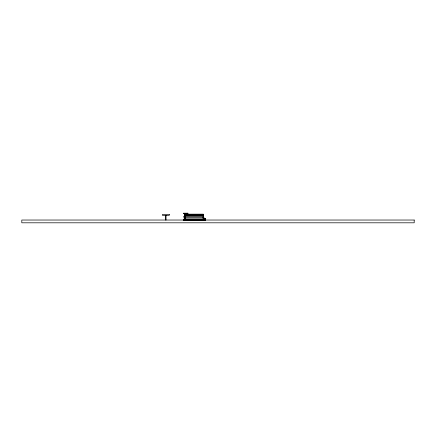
<?xml version="1.0" encoding="UTF-8"?>
<svg xmlns="http://www.w3.org/2000/svg" width="436" height="436" viewBox="0 0 436 436"><rect width="100%" height="100%" fill="white"/><g stroke="black" fill="none" stroke-linecap="round" stroke-linejoin="round"><path stroke-width="0.65" d="M203.994 219.401C203.121 220.033 204.075 219.695 204.991 219.526M204.146 219.597C202.658 219.782 205.007 217.488 205.329 219.553C205.133 218.828 205.498 219.444 205.029 218.638M204.489 219.76L204.489 218.583M204.92 219.521C205.481 220.447 205.34 218.572 205.302 220.033M205.334 219.346L205.269 219.755L205.138 219.139L205.111 219.842L203.754 219.842L204.086 219.848M205.133 220.033L205.154 219.248L205.165 219.711M205.291 219.624L203.547 219.717L203.574 219.079L203.699 219.755L205.1 219.668L205.149 219.243M204.686 219.624L204.07 219.526L205.154 219.717L205.165 219.363L205.111 219.853L205.242 219.363M204.953 219.57L204.157 219.488M204.31 219.673C202.904 220.044 203.966 217.542 203.874 219.869C203.127 219.913 204.261 217.248 205.22 219.046M204.086 219.591L203.558 219.624L203.857 218.523L203.645 219.842L203.634 219.504L205.302 219.57M205.051 218.981L204.855 218.529M203.961 219.586C203.318 218.234 203.699 220.436 205.323 219.444M203.645 219.946L203.781 218.905L203.825 219.248M204.315 219.046C203.601 218.779 203.677 218.986 203.797 219.422M203.596 218.959L205.252 219.052L205.051 218.703M205.274 219.826L204.925 219.875L205.084 219.63M203.552 219.935L203.775 218.899M205.133 219.515L205.116 219.788L205.154 219.379M204.331 219.559C204.103 219.793 203.536 219.728 203.961 219.657M205.073 219.564L204.86 219.602M204.648 219.788L205.133 219.733L204.462 219.673M204.98 219.739L204.98 219.401M203.841 218.845L203.874 219.21L203.514 219.134M203.819 218.55L203.536 219.112L203.89 219.226M203.656 219.733L203.857 218.867L203.617 219.003M203.705 219.624L203.541 219.248L203.547 219.679M203.765 218.932L203.672 220.033M204.222 218.85L203.694 219.226L205.242 219.123M203.525 219.308L203.596 219.619L203.552 219.243M204.462 218.921L205.198 219.068M203.955 218.905L205.116 218.97L203.775 218.758M204.648 219.619L204.113 219.728M204.064 219.657L203.759 219.804L204.326 219.788M204.811 219.722L205.084 219.755M204.37 219.728L204.228 219.662M203.781 219.373L203.694 219.008M203.116 216.91L203.961 217.678L203.105 217.722M203.95 217.466L203.127 217.444M204.658 219.046L205.007 218.97L204.751 219.095M203.596 219.177L203.514 219.123M205.094 219.046L205.04 219.063M204.958 219.826L204.669 219.875M204.043 219.09L204.38 219.079L203.988 219.134M205.002 219.019L204.909 218.621M203.994 218.986L204.489 218.948M204.942 218.758L203.857 218.627L204.517 218.578M204.222 218.616L203.83 218.649L203.912 218.986M204.228 219.139L204.724 219.188M204.217 219.591L204.539 219.526M184.608 214.163L203.312 214.163L203.269 214.626L184.608 214.626M185.137 214.349L185 213.651M203.312 214.349L203.127 219.063M185.164 215.177L203.176 215.177L185.164 215.27M185.186 215.548L203.127 215.548M185.256 216.703L183.589 216.703L183.589 217.123L203.127 217.123M184.374 216.845L184.374 217.123L184.352 216.845L203.127 216.845M185.186 217.537L185 217.123M184.008 219.155L203.198 219.155M203.672 219.733L205.302 219.826M205.302 219.908L204.882 219.499M203.95 219.063L204.233 219.079M184.101 213.651L184.586 214.207M184.722 214.626L185.207 215.177M204.38 219.384L204.38 219.875M203.874 219.499L203.841 220.033M203.176 220.311L203.198 219.063L184.008 219.063L184.03 219.897M201.786 219.897L201.786 220.311M187.567 213.651L187.567 214.207M187.496 213.651L187.496 214.207M186.733 213.651L186.733 214.207M186.663 213.651L186.663 214.207M185.9 213.651L185.834 214.207M185.692 214.626L185.692 215.177M185.627 214.626L185.627 215.177M185.442 214.163L185.442 214.719M185.3 217.123L185.3 219.897M185.207 214.626L185.207 219.897M185.137 214.163L185.137 220.311M184.771 216.845L184.771 217.123M184.586 213.651L184.586 219.063M183.752 220.033L183.752 220.311L203.312 220.311L203.312 219.897L183.196 220.033M166.04 215.319L166.04 220.033M165.669 215.319L165.669 220.033M187.916 213.193L183.431 213.193L183.431 213.651L187.916 213.651L187.916 213.193M184.515 213.722L184.515 214.022L184.515 213.722M169.326 214.485L162.388 214.485L162.388 215.319L169.326 215.319L169.326 214.485M414.2 220.033L21.8 220.033L21.8 222.807L414.2 222.807L414.2 220.033"/></g></svg>
